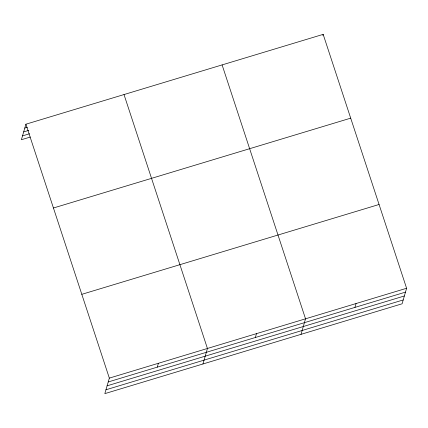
<?xml version="1.0" encoding="UTF-8"?>
<svg xmlns="http://www.w3.org/2000/svg" width="428" height="428" viewBox="0 0 428 428"><rect width="100%" height="100%" fill="white"/><g stroke="black" fill="none" stroke-linecap="round" stroke-linejoin="round"><path stroke-width="0.64" d="M25.91 124.206L109.338 378.111L104.833 393.637L402.09 303.794L406.6 288.269L323.167 34.363L25.91 124.206L21.4 139.731L30.318 137.035M157.269 367.144L158.387 363.286M202.926 363.987L207.436 348.467L124.008 94.561M322.851 35.465L323.167 34.363M255.361 337.499L256.484 333.642M301.023 334.338L305.533 318.817L222.1 64.912M354.946 307.4L356.064 303.543M24.787 128.063L27.339 127.293M23.668 131.915L28.767 130.374M22.518 135.879L29.527 133.761M53.441 207.997L350.703 118.155M81.807 294.325L379.069 204.482M109.338 378.111L406.6 288.269M108.22 381.969L405.482 292.126M107.102 385.821L404.364 295.978M105.951 389.785L403.208 299.942"/></g></svg>
